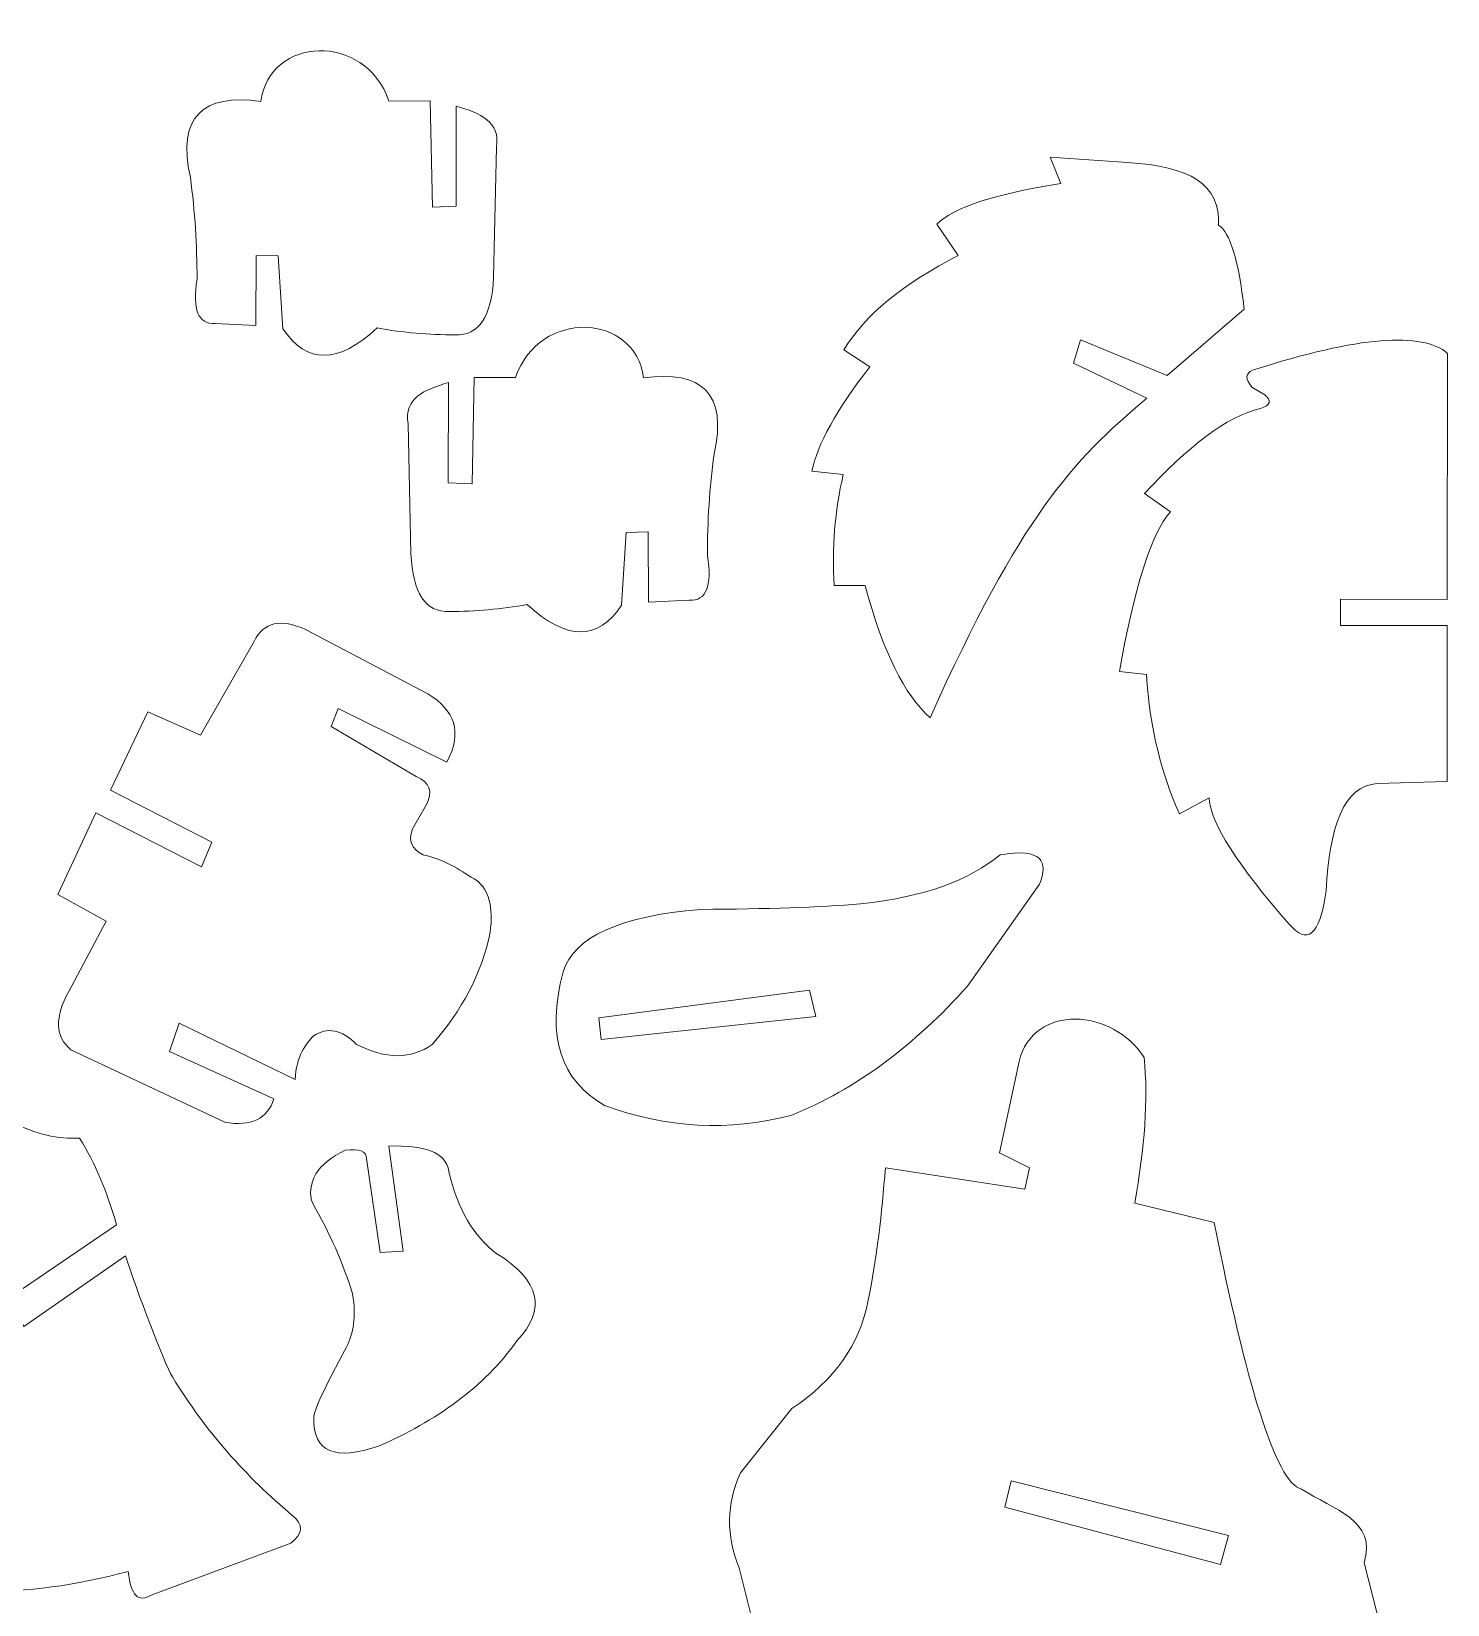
# Model space of a CAD drawing. Header units: millimetres. Extents: x -101 to 104, y -38 to 76.
# Drawn here: x -41.1 to 10.8, y 18.8 to 76.5 of the extents above; entities that cross this region are included whole.
import ezdxf

# ---------------------------------------------------------------- set-up
doc = ezdxf.new("R2010")
doc.units = ezdxf.units.MM
doc.header["$MEASUREMENT"] = 0
doc.layers.add('Layer 1', color=7, linetype='Continuous')

msp = doc.modelspace()

# ---------------------------------------------------------------- linework, layer by layer
at = {"layer": 'Layer 1', "color": 22, "lineweight": 5}
for points, knots in [([(-32.7042, 73.9252), (-32.3989, 76.3038), (-28.8929, 76.4872), (-28.0085, 73.9383), (-28.0085, 73.9383), (-28.0085, 73.9383), (-26.495, 73.9425), (-26.495, 73.9425), (-26.495, 73.9425), (-26.495, 73.9425), (-26.4175, 70.0444), (-26.4175, 70.0444), (-26.4175, 70.0444), (-26.4175, 70.0444), (-25.5427, 70.086), (-25.5427, 70.086), (-25.5427, 70.086), (-25.5427, 70.086), (-25.5474, 73.7533), (-25.5474, 73.7533), (-25.5474, 73.7533), (-24.6732, 73.4945), (-23.9125, 73.1843), (-24.0706, 72.2444), (-24.0706, 72.2444), (-24.0706, 72.2444), (-24.175, 67.4847), (-24.175, 67.4847), (-24.175, 67.4847), (-24.2446, 66.0345), (-24.7145, 65.3292), (-25.5845, 65.3684), (-25.5845, 65.3684), (-26.5362, 65.3668), (-27.4878, 65.4511), (-28.4389, 65.6213), (-28.4389, 65.6213), (-29.8783, 64.2951), (-31.0316, 64.2867), (-31.8988, 65.5958), (-31.8988, 65.5958), (-31.8988, 65.5958), (-32.0676, 68.2625), (-32.0676, 68.2625), (-32.0676, 68.2625), (-32.0676, 68.2625), (-32.8757, 68.2796), (-32.8757, 68.2796), (-32.8757, 68.2796), (-32.8757, 68.2796), (-32.884, 65.7122), (-32.884, 65.7122), (-32.884, 65.7122), (-32.884, 65.7122), (-34.3784, 65.7794), (-34.3784, 65.7794), (-34.3784, 65.7794), (-35.0005, 65.7508), (-35.2223, 66.2952), (-35.0437, 67.4122), (-35.0437, 67.4122), (-35.0424, 68.6519), (-35.119, 69.8915), (-35.2888, 71.1306), (-35.2888, 71.1306), (-35.7838, 73.362), (-34.8402, 74.2148), (-32.7042, 73.9252)], [0, 0, 0, 0, 0.0588235, 0.0588235, 0.0588235, 0.0588235, 0.1176471, 0.1176471, 0.1176471, 0.1176471, 0.1764706, 0.1764706, 0.1764706, 0.1764706, 0.2352941, 0.2352941, 0.2352941, 0.2352941, 0.2941176, 0.2941176, 0.2941176, 0.2941176, 0.3529412, 0.3529412, 0.3529412, 0.3529412, 0.4117647, 0.4117647, 0.4117647, 0.4117647, 0.4705882, 0.4705882, 0.4705882, 0.4705882, 0.5294118, 0.5294118, 0.5294118, 0.5294118, 0.5882353, 0.5882353, 0.5882353, 0.5882353, 0.6470588, 0.6470588, 0.6470588, 0.6470588, 0.7058824, 0.7058824, 0.7058824, 0.7058824, 0.7647059, 0.7647059, 0.7647059, 0.7647059, 0.8235294, 0.8235294, 0.8235294, 0.8235294, 0.8823529, 0.8823529, 0.8823529, 0.8823529, 0.9411765, 0.9411765, 0.9411765, 0.9411765, 1, 1, 1, 1]), ([(-0.9459, 71.6862), (-0.9459, 71.6862), (-3.7809, 71.8821), (-3.7809, 71.8821), (-3.7809, 71.8821), (-3.7809, 71.8821), (-3.3893, 70.9153), (-3.3893, 70.9153), (-3.3893, 70.9153), (-5.763, 70.5439), (-7.3055, 70.0493), (-7.9352, 69.4196), (-7.9352, 69.4196), (-7.9352, 69.4196), (-7.1434, 68.2791), (-7.1434, 68.2791), (-7.1434, 68.2791), (-9.1607, 67.2391), (-10.5784, 66.0896), (-11.3377, 64.8199), (-11.3377, 64.8199), (-11.3377, 64.8199), (-10.3883, 64.1964), (-10.3883, 64.1964), (-10.3883, 64.1964), (-11.6085, 62.621), (-12.314, 61.3465), (-12.505, 60.3725), (-12.505, 60.3725), (-12.505, 60.3725), (-11.359, 60.2542), (-11.359, 60.2542), (-11.359, 60.2542), (-11.6754, 58.8968), (-11.7731, 57.5394), (-11.6895, 56.1818), (-11.6895, 56.1818), (-11.6895, 56.1818), (-10.5533, 56.1811), (-10.5533, 56.1811), (-10.5533, 56.1811), (-9.9068, 53.7525), (-9.1107, 52.1635), (-8.1785, 51.3389), (-8.1785, 51.3389), (-4.8504, 58.7138), (-2.9861, 60.7502), (-0.2301, 63.0472), (-0.2301, 63.0472), (-0.2301, 63.0472), (-2.9228, 64.3357), (-2.9228, 64.3357), (-2.9228, 64.3357), (-2.9228, 64.3357), (-2.6599, 65.1833), (-2.6599, 65.1833), (-2.6599, 65.1833), (-2.6599, 65.1833), (0.5106, 63.8849), (0.5106, 63.8849), (0.5106, 63.8849), (0.5106, 63.8849), (3.3393, 66.3126), (3.3393, 66.3126), (3.3393, 66.3126), (3.1255, 68.1103), (2.8116, 69.1345), (2.3976, 69.3851), (2.3976, 69.3851), (2.4556, 70.897), (1.3518, 71.5459), (-0.9459, 71.6862)], [0, 0, 0, 0, 0.0555556, 0.0555556, 0.0555556, 0.0555556, 0.1111111, 0.1111111, 0.1111111, 0.1111111, 0.1666667, 0.1666667, 0.1666667, 0.1666667, 0.2222222, 0.2222222, 0.2222222, 0.2222222, 0.2777778, 0.2777778, 0.2777778, 0.2777778, 0.3333333, 0.3333333, 0.3333333, 0.3333333, 0.3888889, 0.3888889, 0.3888889, 0.3888889, 0.4444444, 0.4444444, 0.4444444, 0.4444444, 0.5, 0.5, 0.5, 0.5, 0.5555556, 0.5555556, 0.5555556, 0.5555556, 0.6111111, 0.6111111, 0.6111111, 0.6111111, 0.6666667, 0.6666667, 0.6666667, 0.6666667, 0.7222222, 0.7222222, 0.7222222, 0.7222222, 0.7777778, 0.7777778, 0.7777778, 0.7777778, 0.8333333, 0.8333333, 0.8333333, 0.8333333, 0.8888889, 0.8888889, 0.8888889, 0.8888889, 0.9444444, 0.9444444, 0.9444444, 0.9444444, 1, 1, 1, 1]), ([(-18.6765, 63.7905), (-18.9818, 66.1691), (-22.4878, 66.3525), (-23.3722, 63.8036), (-23.3722, 63.8036), (-23.3722, 63.8036), (-24.8857, 63.8078), (-24.8857, 63.8078), (-24.8857, 63.8078), (-24.8857, 63.8078), (-24.9632, 59.9097), (-24.9632, 59.9097), (-24.9632, 59.9097), (-24.9632, 59.9097), (-25.838, 59.9513), (-25.838, 59.9513), (-25.838, 59.9513), (-25.838, 59.9513), (-25.8333, 63.6186), (-25.8333, 63.6186), (-25.8333, 63.6186), (-26.7075, 63.3598), (-27.4682, 63.0496), (-27.3101, 62.1097), (-27.3101, 62.1097), (-27.3101, 62.1097), (-27.2057, 57.35), (-27.2057, 57.35), (-27.2057, 57.35), (-27.1361, 55.8998), (-26.6662, 55.1945), (-25.7962, 55.2337), (-25.7962, 55.2337), (-24.8445, 55.2321), (-23.8929, 55.3164), (-22.9418, 55.4866), (-22.9418, 55.4866), (-21.5024, 54.1604), (-20.3491, 54.152), (-19.4819, 55.4611), (-19.4819, 55.4611), (-19.4819, 55.4611), (-19.3131, 58.1278), (-19.3131, 58.1278), (-19.3131, 58.1278), (-19.3131, 58.1278), (-18.505, 58.1449), (-18.505, 58.1449), (-18.505, 58.1449), (-18.505, 58.1449), (-18.4967, 55.5775), (-18.4967, 55.5775), (-18.4967, 55.5775), (-18.4967, 55.5775), (-17.0023, 55.6447), (-17.0023, 55.6447), (-17.0023, 55.6447), (-16.3802, 55.6161), (-16.1584, 56.1605), (-16.337, 57.2775), (-16.337, 57.2775), (-16.3383, 58.5172), (-16.2617, 59.7568), (-16.0919, 60.9959), (-16.0919, 60.9959), (-15.5969, 63.2273), (-16.5405, 64.0801), (-18.6765, 63.7905)], [0, 0, 0, 0, 0.0588235, 0.0588235, 0.0588235, 0.0588235, 0.1176471, 0.1176471, 0.1176471, 0.1176471, 0.1764706, 0.1764706, 0.1764706, 0.1764706, 0.2352941, 0.2352941, 0.2352941, 0.2352941, 0.2941176, 0.2941176, 0.2941176, 0.2941176, 0.3529412, 0.3529412, 0.3529412, 0.3529412, 0.4117647, 0.4117647, 0.4117647, 0.4117647, 0.4705882, 0.4705882, 0.4705882, 0.4705882, 0.5294118, 0.5294118, 0.5294118, 0.5294118, 0.5882353, 0.5882353, 0.5882353, 0.5882353, 0.6470588, 0.6470588, 0.6470588, 0.6470588, 0.7058824, 0.7058824, 0.7058824, 0.7058824, 0.7647059, 0.7647059, 0.7647059, 0.7647059, 0.8235294, 0.8235294, 0.8235294, 0.8235294, 0.8823529, 0.8823529, 0.8823529, 0.8823529, 0.9411765, 0.9411765, 0.9411765, 0.9411765, 1, 1, 1, 1]), ([(10.7884, 64.6916), (9.8596, 65.4801), (7.5709, 65.3381), (3.6408, 64.0729), (3.6408, 64.0729), (3.377, 63.9583), (3.3694, 63.7522), (3.6178, 63.4542), (3.6178, 63.4542), (3.6178, 63.4542), (4.0872, 63.1707), (4.0872, 63.1707), (4.0872, 63.1707), (4.3488, 62.9656), (4.2991, 62.797), (3.9379, 62.6648), (3.9379, 62.6648), (2.6977, 62.4092), (1.2461, 61.2372), (-0.3239, 59.5512), (-0.3239, 59.5512), (-0.3239, 59.5512), (0.6313, 58.8868), (0.6313, 58.8868), (0.6313, 58.8868), (-0.088, 58.0856), (-0.7033, 56.0295), (-1.24, 53.0279), (-1.24, 53.0279), (-1.24, 53.0279), (-0.2509, 52.9196), (-0.2509, 52.9196), (-0.2509, 52.9196), (-0.1178, 50.9053), (0.3194, 49.2393), (0.9645, 47.8114), (0.9645, 47.8114), (0.9645, 47.8114), (2.0478, 48.4085), (2.0478, 48.4085), (2.0478, 48.4085), (2.0832, 47.488), (3.1195, 45.9056), (4.9849, 43.7747), (4.9849, 43.7747), (5.6258, 43.0318), (6.103, 43.2869), (6.341, 45.0003), (6.341, 45.0003), (6.4651, 47.3384), (6.9838, 48.8595), (8.2058, 48.924), (8.2058, 48.924), (8.2058, 48.924), (10.7748, 49.0076), (10.7748, 49.0076), (10.7748, 49.0076), (10.7748, 49.0076), (10.7798, 54.7201), (10.7798, 54.7201), (10.7798, 54.7201), (10.7798, 54.7201), (6.8688, 54.7201), (6.8688, 54.7201), (6.8688, 54.7201), (6.8688, 54.7201), (6.866, 55.6791), (6.866, 55.6791), (6.866, 55.6791), (6.866, 55.6791), (10.7807, 55.6689), (10.7807, 55.6689), (10.7807, 55.6689), (10.7807, 55.6689), (10.7884, 64.6916), (10.7884, 64.6916)], [0, 0, 0, 0, 0.0526316, 0.0526316, 0.0526316, 0.0526316, 0.1052632, 0.1052632, 0.1052632, 0.1052632, 0.1578947, 0.1578947, 0.1578947, 0.1578947, 0.2105263, 0.2105263, 0.2105263, 0.2105263, 0.2631579, 0.2631579, 0.2631579, 0.2631579, 0.3157895, 0.3157895, 0.3157895, 0.3157895, 0.3684211, 0.3684211, 0.3684211, 0.3684211, 0.4210526, 0.4210526, 0.4210526, 0.4210526, 0.4736842, 0.4736842, 0.4736842, 0.4736842, 0.5263158, 0.5263158, 0.5263158, 0.5263158, 0.5789474, 0.5789474, 0.5789474, 0.5789474, 0.6315789, 0.6315789, 0.6315789, 0.6315789, 0.6842105, 0.6842105, 0.6842105, 0.6842105, 0.7368421, 0.7368421, 0.7368421, 0.7368421, 0.7894737, 0.7894737, 0.7894737, 0.7894737, 0.8421053, 0.8421053, 0.8421053, 0.8421053, 0.8947368, 0.8947368, 0.8947368, 0.8947368, 0.9473684, 0.9473684, 0.9473684, 0.9473684, 1, 1, 1, 1]), ([(-34.9226, 50.7019), (-34.9226, 50.7019), (-32.9389, 54.1513), (-32.9389, 54.1513), (-32.9389, 54.1513), (-32.6019, 54.8415), (-31.9775, 54.9814), (-31.0654, 54.5714), (-31.0654, 54.5714), (-31.0654, 54.5714), (-26.5796, 52.2105), (-26.5796, 52.2105), (-26.5796, 52.2105), (-25.6154, 51.6237), (-25.2885, 50.8239), (-25.8924, 49.7128), (-25.8924, 49.7128), (-25.8924, 49.7128), (-29.877, 51.6769), (-29.877, 51.6769), (-29.877, 51.6769), (-29.877, 51.6769), (-30.1223, 51.0198), (-30.1223, 51.0198), (-30.1223, 51.0198), (-30.1223, 51.0198), (-27.0159, 49.1837), (-27.0159, 49.1837), (-27.0159, 49.1837), (-26.5209, 48.974), (-26.3918, 48.6335), (-26.6286, 48.1619), (-26.6286, 48.1619), (-26.6286, 48.1619), (-27.156, 47.2392), (-27.156, 47.2392), (-27.156, 47.2392), (-27.3102, 46.8273), (-27.177, 46.5202), (-26.7561, 46.3177), (-26.7561, 46.3177), (-25.8587, 46.1261), (-25.3243, 45.6722), (-24.7927, 45.3756), (-24.7927, 45.3756), (-24.3416, 45.0279), (-24.1781, 44.392), (-24.302, 43.468), (-24.302, 43.468), (-24.6065, 41.9653), (-25.3396, 40.6057), (-26.4279, 39.3646), (-26.4279, 39.3646), (-27.1961, 38.8164), (-28.1212, 38.8181), (-29.2028, 39.3697), (-29.2028, 39.3697), (-29.733, 39.9169), (-30.2632, 40.0187), (-30.7934, 39.6749), (-30.7934, 39.6749), (-31.0331, 39.4001), (-31.4188, 38.9305), (-31.4498, 38.0795), (-31.4498, 38.0795), (-31.4498, 38.0795), (-35.6958, 40.1465), (-35.6958, 40.1465), (-35.6958, 40.1465), (-35.6958, 40.1465), (-36.0545, 39.1031), (-36.0545, 39.1031), (-36.0545, 39.1031), (-36.0545, 39.1031), (-32.2274, 37.3682), (-32.2274, 37.3682), (-32.2274, 37.3682), (-32.4614, 36.6379), (-33.0615, 36.3529), (-34.0273, 36.5131), (-34.0273, 36.5131), (-34.0273, 36.5131), (-39.6673, 39.1732), (-39.6673, 39.1732), (-39.6673, 39.1732), (-40.2422, 39.6495), (-40.2679, 40.3615), (-39.7448, 41.309), (-39.7448, 41.309), (-39.7448, 41.309), (-38.3721, 43.883), (-38.3721, 43.883), (-38.3721, 43.883), (-38.3721, 43.883), (-40.1433, 44.8614), (-40.1433, 44.8614), (-40.1433, 44.8614), (-40.1433, 44.8614), (-38.7524, 47.8497), (-38.7524, 47.8497), (-38.7524, 47.8497), (-38.7524, 47.8497), (-34.8772, 45.8692), (-34.8772, 45.8692), (-34.8772, 45.8692), (-34.8772, 45.8692), (-34.498, 46.779), (-34.498, 46.779), (-34.498, 46.779), (-34.498, 46.779), (-38.2133, 48.6896), (-38.2133, 48.6896), (-38.2133, 48.6896), (-38.2133, 48.6896), (-36.8522, 51.5494), (-36.8522, 51.5494), (-36.8522, 51.5494), (-36.8522, 51.5494), (-34.9226, 50.7019), (-34.9226, 50.7019)], [0, 0, 0, 0, 0.0333333, 0.0333333, 0.0333333, 0.0333333, 0.0666667, 0.0666667, 0.0666667, 0.0666667, 0.1, 0.1, 0.1, 0.1, 0.1333333, 0.1333333, 0.1333333, 0.1333333, 0.1666667, 0.1666667, 0.1666667, 0.1666667, 0.2, 0.2, 0.2, 0.2, 0.2333333, 0.2333333, 0.2333333, 0.2333333, 0.2666667, 0.2666667, 0.2666667, 0.2666667, 0.3, 0.3, 0.3, 0.3, 0.3333333, 0.3333333, 0.3333333, 0.3333333, 0.3666667, 0.3666667, 0.3666667, 0.3666667, 0.4, 0.4, 0.4, 0.4, 0.4333333, 0.4333333, 0.4333333, 0.4333333, 0.4666667, 0.4666667, 0.4666667, 0.4666667, 0.5, 0.5, 0.5, 0.5, 0.5333333, 0.5333333, 0.5333333, 0.5333333, 0.5666667, 0.5666667, 0.5666667, 0.5666667, 0.6, 0.6, 0.6, 0.6, 0.6333333, 0.6333333, 0.6333333, 0.6333333, 0.6666667, 0.6666667, 0.6666667, 0.6666667, 0.7, 0.7, 0.7, 0.7, 0.7333333, 0.7333333, 0.7333333, 0.7333333, 0.7666667, 0.7666667, 0.7666667, 0.7666667, 0.8, 0.8, 0.8, 0.8, 0.8333333, 0.8333333, 0.8333333, 0.8333333, 0.8666667, 0.8666667, 0.8666667, 0.8666667, 0.9, 0.9, 0.9, 0.9, 0.9333333, 0.9333333, 0.9333333, 0.9333333, 0.9666667, 0.9666667, 0.9666667, 0.9666667, 1, 1, 1, 1]), ([(-16.5886, 44.3172), (-14.164, 44.3249), (-12.2395, 44.3951), (-10.7294, 44.5166), (-10.7294, 44.5166), (-8.4033, 44.7619), (-6.7336, 45.3831), (-5.6079, 46.3158), (-5.6079, 46.3158), (-4.0668, 46.5701), (-3.8233, 46.0759), (-4.1695, 45.2411), (-4.1695, 45.2411), (-4.1695, 45.2411), (-6.804, 41.5034), (-6.804, 41.5034), (-6.804, 41.5034), (-8.7406, 39.3416), (-10.8843, 37.725), (-13.2779, 36.766), (-13.2779, 36.766), (-15.5544, 36.1605), (-17.8308, 36.3046), (-20.1071, 37.1312), (-20.1071, 37.1312), (-21.6945, 38.04), (-22.2711, 39.6235), (-21.6278, 42.0216), (-21.6278, 42.0216), (-21.2348, 43.3025), (-19.5552, 44.0678), (-16.5886, 44.3172)], [0, 0, 0, 0, 0.125, 0.125, 0.125, 0.125, 0.25, 0.25, 0.25, 0.25, 0.375, 0.375, 0.375, 0.375, 0.5, 0.5, 0.5, 0.5, 0.625, 0.625, 0.625, 0.625, 0.75, 0.75, 0.75, 0.75, 0.875, 0.875, 0.875, 0.875, 1, 1, 1, 1]), ([(-20.3185, 40.3461), (-20.3185, 40.3461), (-12.5985, 41.3559), (-12.5985, 41.3559), (-12.5985, 41.3559), (-12.5985, 41.3559), (-12.3626, 40.3891), (-12.3626, 40.3891), (-12.3626, 40.3891), (-12.3626, 40.3891), (-20.2328, 39.5512), (-20.2328, 39.5512), (-20.2328, 39.5512), (-20.2328, 39.5512), (-20.3185, 40.3461), (-20.3185, 40.3461)], [0, 0, 0, 0, 0.25, 0.25, 0.25, 0.25, 0.5, 0.5, 0.5, 0.5, 0.75, 0.75, 0.75, 0.75, 1, 1, 1, 1]), ([(-9.8162, 34.847), (-9.8162, 34.847), (-4.7001, 34.0647), (-4.7001, 34.0647), (-4.7001, 34.0647), (-4.7001, 34.0647), (-4.5377, 34.8424), (-4.5377, 34.8424), (-4.5377, 34.8424), (-4.5377, 34.8424), (-5.6321, 35.3986), (-5.6321, 35.3986), (-5.6321, 35.3986), (-5.6321, 35.3986), (-4.9154, 38.7404), (-4.9154, 38.7404), (-4.9154, 38.7404), (-4.4051, 40.876), (-1.4604, 40.6983), (-0.3354, 38.8854), (-0.3354, 38.8854), (-0.1707, 37.3843), (-0.3165, 35.5721), (-0.6743, 33.5469), (-0.6743, 33.5469), (-0.6743, 33.5469), (2.2357, 32.8417), (2.2357, 32.8417), (2.2357, 32.8417), (3.3996, 27.0009), (4.4835, 23.3055), (5.4387, 23.0693), (5.4387, 23.0693), (6.61, 22.3103), (8.2141, 21.949), (7.7321, 20.3648), (7.7321, 20.3648), (7.7321, 20.3648), (8.3352, 18.028), (8.3352, 18.028), (8.3352, 18.028), (9.7237, 17.0531), (9.7558, 16.4482), (8.4255, 15.473), (8.4255, 15.473), (8.4255, 15.473), (8.4042, 14.0219), (8.4042, 14.0219), (8.4042, 14.0219), (7.7268, 13.2117), (7.1925, 12.5362), (6.62, 12.1971), (6.62, 12.1971), (5.6862, 11.5744), (5.0398, 10.4804), (4.6811, 8.9147), (4.6811, 8.9147), (4.0241, 7.3154), (3.132, 6.2137), (2.0049, 5.6094), (2.0049, 5.6094), (0.0612, 4.6034), (-1.5526, 3.6106), (-2.8363, 2.6303), (-2.8363, 2.6303), (-3.4087, 2.006), (-4.1118, 1.4602), (-4.9454, 0.9929), (-4.9454, 0.9929), (-6.4769, 0.0192), (-7.4078, -2.0147), (-7.841, -4.9269), (-7.841, -4.9269), (-8.1514, -6.8558), (-9.3505, -8.0252), (-11.4382, -8.4355), (-11.4382, -8.4355), (-13.6478, -9.1648), (-15.6484, -8.9512), (-17.4396, -7.7948), (-17.4396, -7.7948), (-18.7954, -6.6995), (-19.7957, -5.2485), (-20.3669, -3.3679), (-20.3669, -3.3679), (-21.8083, 0.6905), (-21.3064, 3.7752), (-18.6694, 5.7905), (-18.6694, 5.7905), (-16.3442, 7.3279), (-15.1169, 8.6557), (-14.9875, 9.7739), (-14.9875, 9.7739), (-14.4081, 12.1273), (-14.0918, 14.3866), (-14.2442, 16.4778), (-14.2442, 16.4778), (-14.2442, 16.4778), (-15.1773, 20.1812), (-15.1773, 20.1812), (-15.1773, 20.1812), (-15.6578, 21.3681), (-15.6416, 22.5288), (-15.1287, 23.6633), (-15.1287, 23.6633), (-15.1287, 23.6633), (-13.2381, 26.0228), (-13.2381, 26.0228), (-13.2381, 26.0228), (-11.6846, 27.0627), (-10.7586, 28.3646), (-10.4597, 29.9282), (-10.4597, 29.9282), (-10.1245, 31.5378), (-9.9427, 33.1857), (-9.8162, 34.847)], [0, 0, 0, 0, 0.0344828, 0.0344828, 0.0344828, 0.0344828, 0.0689655, 0.0689655, 0.0689655, 0.0689655, 0.1034483, 0.1034483, 0.1034483, 0.1034483, 0.137931, 0.137931, 0.137931, 0.137931, 0.1724138, 0.1724138, 0.1724138, 0.1724138, 0.2068966, 0.2068966, 0.2068966, 0.2068966, 0.2413793, 0.2413793, 0.2413793, 0.2413793, 0.2758621, 0.2758621, 0.2758621, 0.2758621, 0.3103448, 0.3103448, 0.3103448, 0.3103448, 0.3448276, 0.3448276, 0.3448276, 0.3448276, 0.3793103, 0.3793103, 0.3793103, 0.3793103, 0.4137931, 0.4137931, 0.4137931, 0.4137931, 0.4482759, 0.4482759, 0.4482759, 0.4482759, 0.4827586, 0.4827586, 0.4827586, 0.4827586, 0.5172414, 0.5172414, 0.5172414, 0.5172414, 0.5517241, 0.5517241, 0.5517241, 0.5517241, 0.5862069, 0.5862069, 0.5862069, 0.5862069, 0.6206897, 0.6206897, 0.6206897, 0.6206897, 0.6551724, 0.6551724, 0.6551724, 0.6551724, 0.6896552, 0.6896552, 0.6896552, 0.6896552, 0.7241379, 0.7241379, 0.7241379, 0.7241379, 0.7586207, 0.7586207, 0.7586207, 0.7586207, 0.7931034, 0.7931034, 0.7931034, 0.7931034, 0.8275862, 0.8275862, 0.8275862, 0.8275862, 0.862069, 0.862069, 0.862069, 0.862069, 0.8965517, 0.8965517, 0.8965517, 0.8965517, 0.9310345, 0.9310345, 0.9310345, 0.9310345, 0.9655172, 0.9655172, 0.9655172, 0.9655172, 1, 1, 1, 1]), ([(-42.9545, 19.3457), (-41.3144, 19.2943), (-39.5173, 19.531), (-37.5633, 20.0559), (-37.5633, 20.0559), (-37.4768, 19.1269), (-37.1729, 18.9132), (-36.7202, 19.1892), (-36.7202, 19.1892), (-36.7202, 19.1892), (-31.6096, 21.0916), (-31.6096, 21.0916), (-31.6096, 21.0916), (-31.1504, 21.433), (-31.1355, 21.7745), (-31.5648, 22.1161), (-31.5648, 22.1161), (-33.222, 23.5106), (-34.7091, 25.1604), (-35.9479, 27.1838), (-35.9479, 27.1838), (-36.2513, 27.7045), (-37.2542, 30.3509), (-37.6684, 31.6187), (-37.6684, 31.6187), (-37.6684, 31.6187), (-41.3915, 29.0294), (-41.3915, 29.0294), (-41.3915, 29.0294), (-41.3915, 29.0294), (-41.9821, 30.0391), (-41.9821, 30.0391), (-41.9821, 30.0391), (-41.9821, 30.0391), (-37.9941, 32.7615), (-37.9941, 32.7615), (-37.9941, 32.7615), (-38.3471, 33.9655), (-38.7848, 35.0417), (-39.3466, 35.9316), (-39.3466, 35.9316), (-40.129, 35.8976), (-40.949, 36.0519), (-41.8356, 36.5419), (-41.8356, 36.5419), (-42.5289, 36.6894), (-43.1961, 36.6536), (-43.8368, 36.4347), (-43.8368, 36.4347), (-45.7668, 35.6959), (-47.2262, 34.5643), (-48.2148, 33.0398), (-48.2148, 33.0398), (-48.5214, 32.3967), (-48.4359, 32.0416), (-47.9581, 31.9749), (-47.9581, 31.9749), (-47.582, 31.7527), (-47.5653, 31.3863), (-47.7121, 30.9547), (-47.7121, 30.9547), (-48.323, 29.9012), (-48.5654, 28.2102), (-48.6011, 26.1616), (-48.6011, 26.1616), (-48.6011, 26.1616), (-47.3647, 26.3519), (-47.3647, 26.3519), (-47.3647, 26.3519), (-47.3647, 26.3519), (-47.2179, 24.0003), (-47.2179, 24.0003), (-47.2179, 24.0003), (-46.9111, 23.7453), (-46.8837, 22.8371), (-47.0473, 21.4822), (-47.0473, 21.4822), (-47.8004, 21.0586), (-47.7431, 20.7398), (-46.8752, 20.5258), (-46.8752, 20.5258), (-45.6284, 20.2951), (-44.3554, 20.2477), (-43.056, 20.384), (-43.056, 20.384), (-43.056, 20.384), (-42.9545, 19.3457), (-42.9545, 19.3457)], [0, 0, 0, 0, 0.0454545, 0.0454545, 0.0454545, 0.0454545, 0.0909091, 0.0909091, 0.0909091, 0.0909091, 0.1363636, 0.1363636, 0.1363636, 0.1363636, 0.1818182, 0.1818182, 0.1818182, 0.1818182, 0.2272727, 0.2272727, 0.2272727, 0.2272727, 0.2727273, 0.2727273, 0.2727273, 0.2727273, 0.3181818, 0.3181818, 0.3181818, 0.3181818, 0.3636364, 0.3636364, 0.3636364, 0.3636364, 0.4090909, 0.4090909, 0.4090909, 0.4090909, 0.4545455, 0.4545455, 0.4545455, 0.4545455, 0.5, 0.5, 0.5, 0.5, 0.5454545, 0.5454545, 0.5454545, 0.5454545, 0.5909091, 0.5909091, 0.5909091, 0.5909091, 0.6363636, 0.6363636, 0.6363636, 0.6363636, 0.6818182, 0.6818182, 0.6818182, 0.6818182, 0.7272727, 0.7272727, 0.7272727, 0.7272727, 0.7727273, 0.7727273, 0.7727273, 0.7727273, 0.8181818, 0.8181818, 0.8181818, 0.8181818, 0.8636364, 0.8636364, 0.8636364, 0.8636364, 0.9090909, 0.9090909, 0.9090909, 0.9090909, 0.9545455, 0.9545455, 0.9545455, 0.9545455, 1, 1, 1, 1]), ([(-30.6872, 34.6228), (-30.4745, 34.9636), (-30.1182, 35.252), (-29.618, 35.488), (-29.618, 35.488), (-29.0953, 35.5563), (-28.834, 35.4546), (-28.8341, 35.1826), (-28.8341, 35.1826), (-28.8341, 35.1826), (-28.3278, 31.7416), (-28.3278, 31.7416), (-28.3278, 31.7416), (-28.3278, 31.7416), (-27.4891, 31.7941), (-27.4891, 31.7941), (-27.4891, 31.7941), (-27.4891, 31.7941), (-28.0103, 35.6421), (-28.0103, 35.6421), (-28.0103, 35.6421), (-26.7609, 35.6738), (-25.9145, 35.4394), (-25.8151, 34.7112), (-25.8151, 34.7112), (-25.4985, 33.3146), (-24.8949, 32.335), (-24.0552, 31.6976), (-24.0552, 31.6976), (-22.4971, 30.7361), (-22.2097, 29.6747), (-23.3177, 28.5034), (-23.3177, 28.5034), (-24.5335, 26.7961), (-26.289, 25.5659), (-28.3934, 24.6443), (-28.3934, 24.6443), (-29.9568, 24.1159), (-30.7973, 24.4066), (-30.7656, 25.6853), (-30.7656, 25.6853), (-30.7704, 25.9342), (-30.37, 26.7985), (-29.5644, 28.2782), (-29.5644, 28.2782), (-29.3122, 28.7725), (-29.201, 29.3891), (-29.3406, 30.2236), (-29.3406, 30.2236), (-29.7077, 31.3628), (-30.1745, 32.472), (-30.8026, 33.5324), (-30.8026, 33.5324), (-30.9358, 33.8709), (-30.8988, 34.2345), (-30.6872, 34.6228)], [0, 0, 0, 0, 0.0714286, 0.0714286, 0.0714286, 0.0714286, 0.1428571, 0.1428571, 0.1428571, 0.1428571, 0.2142857, 0.2142857, 0.2142857, 0.2142857, 0.2857143, 0.2857143, 0.2857143, 0.2857143, 0.3571429, 0.3571429, 0.3571429, 0.3571429, 0.4285714, 0.4285714, 0.4285714, 0.4285714, 0.5, 0.5, 0.5, 0.5, 0.5714286, 0.5714286, 0.5714286, 0.5714286, 0.6428571, 0.6428571, 0.6428571, 0.6428571, 0.7142857, 0.7142857, 0.7142857, 0.7142857, 0.7857143, 0.7857143, 0.7857143, 0.7857143, 0.8571429, 0.8571429, 0.8571429, 0.8571429, 0.9285714, 0.9285714, 0.9285714, 0.9285714, 1, 1, 1, 1]), ([(-5.438, 22.4094), (-5.438, 22.4094), (2.4635, 20.3076), (2.4635, 20.3076), (2.4635, 20.3076), (2.4635, 20.3076), (2.7576, 21.3683), (2.7576, 21.3683), (2.7576, 21.3683), (2.7576, 21.3683), (-5.2027, 23.3719), (-5.2027, 23.3719), (-5.2027, 23.3719), (-5.2027, 23.3719), (-5.438, 22.4094), (-5.438, 22.4094)], [0, 0, 0, 0, 0.25, 0.25, 0.25, 0.25, 0.5, 0.5, 0.5, 0.5, 0.75, 0.75, 0.75, 0.75, 1, 1, 1, 1])]:
    msp.add_open_spline(points, degree=3, knots=knots, dxfattribs=at)

doc.saveas('drawing.dxf')
